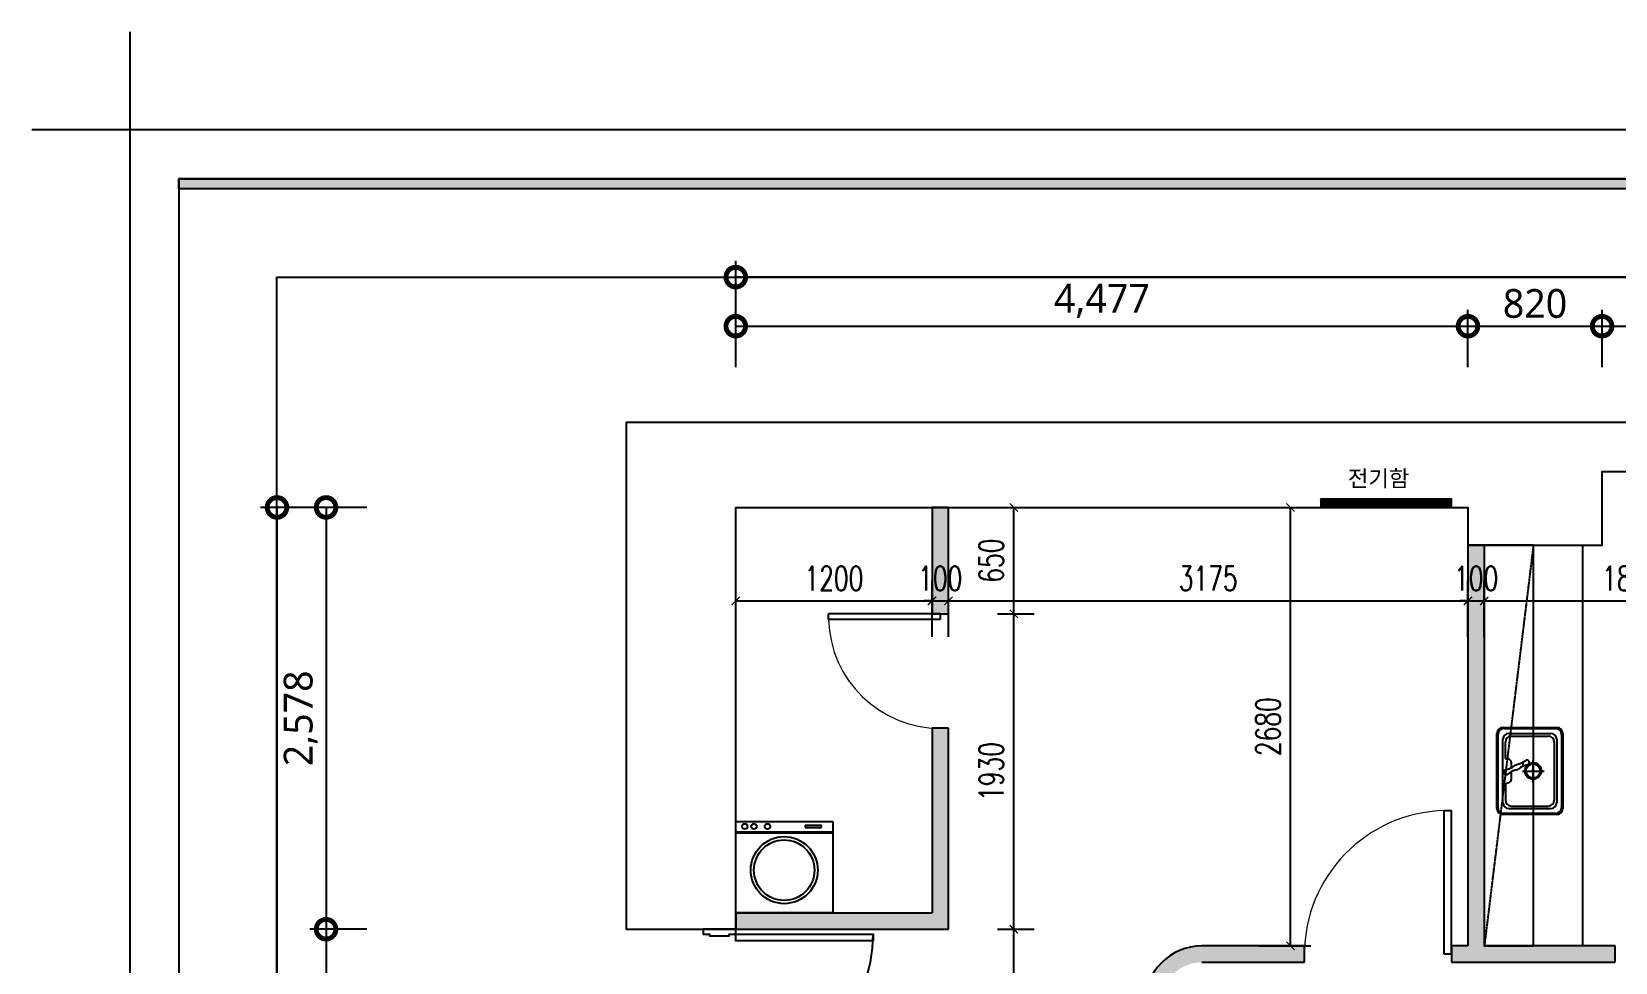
# Model space of a CAD drawing. Header units: millimetres. Extents: x -4 to 86791, y -1 to 44030.
# Drawn here: x 6875 to 16558, y 27468 to 33155 of the extents above; entities that cross this region are included whole.
import ezdxf
from ezdxf.enums import TextEntityAlignment as Align

# ---------------------------------------------------------------- set-up
doc = ezdxf.new("R2010")
doc.units = ezdxf.units.MM
doc.linetypes.add('$0$DASH', pattern=[0.35, 0.25, -0.1])
for name, color, linetype in [('07-DIM WAL', 5, 'Continuous'), ('2CONTINUOUS', 2, 'Continuous'), ('3.\\M+3B1E2\\M+3C8A3.\\M+3B0E8\\M+3B4DC\\M+3BCB1', 30, 'Continuous'), ('CO-DO-FR', 7, 'Continuous'), ('CO-DOOR', 8, 'Continuous'), ('CO-FURB-DN', 9, 'Continuous'), ('FORM(YOURNAME)-11', 1, 'Continuous'), ('PUB_DIM', 3, 'Continuous'), ('PUB_HATCH', 8, 'Continuous'), ('WALL', 9, 'Continuous'), ('WINDOW', 4, 'Continuous'), ('家具内线', 8, 'Continuous'), ('家具外线', 4, 'Continuous')]:
    doc.layers.add(name, color=color, linetype=linetype)
doc.styles.add('\\M+3B8BC\\M+3C0BA \\M+3B0ED\\M+3B5F1', font='malgun.ttf')
doc.styles.add('_TCH_DIM_T3', font='SIMPLEX', dxfattribs={"width": 0.705882, "bigfont": 'GBCBIG'})
doc.styles.add('DAWIN', font='')
doc.styles.add('YOURNAME', font='HYWULM.TTF')
doc.styles.get('DAWIN').set_extended_font_data('NanumSquare')
doc.dimstyles.new('60', dxfattribs={"dimscale": 80, "dimtxt": 2.2, "dimasz": 3, "dimexe": 1.25, "dimexo": 0.625, "dimtad": 1, "dimdec": 0, "dimzin": 0, "dimdsep": 46, "dimlunit": 6, "dimtxsty": 'DAWIN', "dimblk1": 'DOTSMALL', "dimblk2": 'DOTSMALL', "dimsah": 1, "dimcen": 0.001, "dimclrd": 1, "dimclre": 1, "dimclrt": 3, "dimadec": 0, "dimazin": 0, "dimtfac": 1, "dimtdec": 0, "dimtix": 1, "dimtmove": 2, "dimatfit": 3, "dimldrblk": 'DOTSMALL', "dimfxl": 0, "dimtolj": 1, "dimtzin": 0, "dimarcsym": 0})
doc.dimstyles.new('_TCH_ARCH&&50', dxfattribs={"dimtxt": 148.75, "dimasz": 50, "dimexe": 125, "dimexo": 150, "dimgap": 63.125, "dimtad": 1, "dimdec": 0, "dimrnd": 5, "dimzin": 0, "dimdsep": 46, "dimtxsty": '_TCH_DIM_T3', "dimblk": 'ARCHTICK', "dimcen": 0.09, "dimclrt": 7, "dimazin": 2, "dimtfac": 1, "dimtdec": 0, "dimtix": 1, "dimtmove": 2, "dimatfit": 3, "dimfxl": 0, "dimtolj": 1, "dimtzin": 0, "dimarcsym": 0})

# ---------------------------------------------------------------- blocks, each defined once
blk = doc.blocks.new('FORM-PLAN')
at = {"layer": 'FORM(YOURNAME)-11'}
h = blk.add_hatch(color=256, dxfattribs=at)
h.dxf.hatch_style = 1
h.paths.add_polyline_path([(-71444, 55115), (10556, 55115), (10556, 54915), (-71444, 54915)])
h.paths.add_polyline_path([(-71444, -2085), (10556, -2085), (10556, -2285), (-71444, -2285)])
at = {"layer": 'Defpoints', "color": 1}
blk.add_lwpolyline([(-72444, 58115), (-72444, 56115), (-74444, 56115)], dxfattribs=at)
at = {"layer": 'Defpoints', "color": 158}
for points in [[(-71444, -2285), (10556, -2285), (10556, 55115), (-71444, 55115)], [(-69444, 53115), (-64, 53115), (-64, 1215), (-69444, 1215)]]:
    blk.add_lwpolyline(points, close=True, dxfattribs=at)
at = {"layer": 'FORM(YOURNAME)-11', "color": 250}
blk.add_lwpolyline([(-72444, -3285), (11556, -3285), (11556, 56115), (-72444, 56115)], close=True, dxfattribs=at)
at = {"layer": 'FORM(YOURNAME)-11'}
blk.add_lwpolyline([(-71444, 55115), (10556, 55115), (10556, 54915), (-71444, 54915)], close=True, dxfattribs=at)
at = {"layer": 'FORM(YOURNAME)-11', "color": 3, "style": 'YOURNAME'}
for tag, height, p in [('1', 450, (9905, 18188)), ('2', 450, (9905, 17544)), ('3', 450, (9905, 16257)), ('4', 450, (9905, 14326)), ('5', 515, (9905, 12009)), ('6', 515, (9905, 9757)), ('7', 515, (9905, 7504)), ('8', 515, (9905, 5252)), ('9', 515, (9905, 2999)), ('10', 515, (5655, 811)), ('11', 515, (9905, 747)), ('12', 515, (5655, -1441)), ('13', 515, (9905, -1441))]:
    blk.add_attdef(tag, text='', height=height, dxfattribs=at).set_placement(p, align=Align.MIDDLE_RIGHT)
blk = doc.blocks.new('*U150')
at = {"xscale": 0.3000000000000001, "yscale": 0.3000000000000001, "zscale": 0.3000000000000001}
blk.add_blockref('FORM-PLAN', (29207.9, 15720.5), dxfattribs=at)
blk = doc.blocks.new('_DOTSMALL')
at = {"color": 0, "linetype": 'ByBlock', "const_width": 0.5}
blk.add_lwpolyline([(-0.0625, 0, 1), (0.0625, 0, 1)], format="xyb", close=True, dxfattribs=at)
blk = doc.blocks.new('*D79')
at = {"layer": '07-DIM WAL', "color": 1, "lineweight": -2, "ltscale": 10, "transparency": 16777216}
for p, q in [((11179.7, 31105.1), (11179.7, 31755.1)), ((26757.7, 31105.1), (26757.7, 31755.1)), ((26757.7, 31655.1), (11179.7, 31655.1))]:
    blk.add_line(p, q, dxfattribs=at)
at = {"layer": 'Defpoints', "color": 0, "ltscale": 10, "transparency": 16777216}
for p in [(11179.7, 31655.1), (11179.7, 31055.1), (26757.7, 31055.1)]:
    blk.add_point(p, dxfattribs=at)
at = {"layer": '07-DIM WAL', "color": 1, "lineweight": -2, "ltscale": 10, "transparency": 16777216, "xscale": 240, "yscale": 240, "zscale": 240, "rotation": 180}
blk.add_blockref('_DOTSMALL', (11179.7, 31655.1), dxfattribs=at)
at = {"layer": '07-DIM WAL', "color": 1, "lineweight": -2, "ltscale": 10, "transparency": 16777216, "xscale": 240, "yscale": 240, "zscale": 240}
blk.add_blockref('_DOTSMALL', (26757.7, 31655.1), dxfattribs=at)
at = {"layer": '07-DIM WAL', "color": 3, "ltscale": 10, "transparency": 16777216, "insert": (18968.7, 31809.9), "char_height": 176, "attachment_point": 5, "style": 'DAWIN'}
blk.add_mtext('\\A1;15,578', dxfattribs=at)
blk = doc.blocks.new('*D80')
at = {"layer": '07-DIM WAL', "color": 1, "lineweight": -2, "ltscale": 10, "transparency": 16777216}
for p, q in [((11179.7, 31105.1), (11179.7, 31455.1)), ((15656.7, 31105.1), (15656.7, 31455.1)), ((11179.7, 31355.1), (15656.7, 31355.1))]:
    blk.add_line(p, q, dxfattribs=at)
at = {"layer": 'Defpoints', "color": 0, "ltscale": 10, "transparency": 16777216}
for p in [(15656.7, 31355.1), (11179.7, 31055.1), (15656.7, 31055.1)]:
    blk.add_point(p, dxfattribs=at)
at = {"layer": '07-DIM WAL', "color": 1, "lineweight": -2, "ltscale": 10, "transparency": 16777216, "xscale": 240, "yscale": 240, "zscale": 240, "rotation": 180}
blk.add_blockref('_DOTSMALL', (11179.7, 31355.1), dxfattribs=at)
at = {"layer": '07-DIM WAL', "color": 1, "lineweight": -2, "ltscale": 10, "transparency": 16777216, "xscale": 240, "yscale": 240, "zscale": 240}
blk.add_blockref('_DOTSMALL', (15656.7, 31355.1), dxfattribs=at)
at = {"layer": '07-DIM WAL', "color": 3, "ltscale": 10, "transparency": 16777216, "insert": (13418.2, 31509.9), "char_height": 176, "attachment_point": 5, "style": 'DAWIN'}
blk.add_mtext('\\A1;4,477', dxfattribs=at)
blk = doc.blocks.new('*D81')
at = {"layer": '07-DIM WAL', "color": 1, "lineweight": -2, "ltscale": 10, "transparency": 16777216}
for p, q in [((15656.7, 31105.1), (15656.7, 31455.1)), ((16476.7, 31105.1), (16476.7, 31455.1)), ((15656.7, 31355.1), (16476.7, 31355.1))]:
    blk.add_line(p, q, dxfattribs=at)
at = {"layer": 'Defpoints', "color": 0, "ltscale": 10, "transparency": 16777216}
for p in [(16476.7, 31355.1), (15656.7, 31055.1), (16476.7, 31055.1)]:
    blk.add_point(p, dxfattribs=at)
at = {"layer": '07-DIM WAL', "color": 1, "lineweight": -2, "ltscale": 10, "transparency": 16777216, "xscale": 240, "yscale": 240, "zscale": 240, "rotation": 180}
blk.add_blockref('_DOTSMALL', (15656.7, 31355.1), dxfattribs=at)
at = {"layer": '07-DIM WAL', "color": 1, "lineweight": -2, "ltscale": 10, "transparency": 16777216, "xscale": 240, "yscale": 240, "zscale": 240}
blk.add_blockref('_DOTSMALL', (16476.7, 31355.1), dxfattribs=at)
at = {"layer": '07-DIM WAL', "color": 3, "ltscale": 10, "transparency": 16777216, "insert": (16066.7, 31493.1), "char_height": 176, "attachment_point": 5, "style": 'DAWIN'}
blk.add_mtext('\\A1;820', dxfattribs=at)
blk = doc.blocks.new('*D82')
at = {"layer": '07-DIM WAL', "color": 1, "lineweight": -2, "ltscale": 10, "transparency": 16777216}
for p, q in [((16476.7, 31105.1), (16476.7, 31455.1)), ((21356.7, 31105.1), (21356.7, 31455.1)), ((16476.7, 31355.1), (21356.7, 31355.1))]:
    blk.add_line(p, q, dxfattribs=at)
at = {"layer": 'Defpoints', "color": 0, "ltscale": 10, "transparency": 16777216}
for p in [(21356.7, 31355.1), (16476.7, 31055.1), (21356.7, 31055.1)]:
    blk.add_point(p, dxfattribs=at)
at = {"layer": '07-DIM WAL', "color": 1, "lineweight": -2, "ltscale": 10, "transparency": 16777216, "xscale": 240, "yscale": 240, "zscale": 240, "rotation": 180}
blk.add_blockref('_DOTSMALL', (16476.7, 31355.1), dxfattribs=at)
at = {"layer": '07-DIM WAL', "color": 1, "lineweight": -2, "ltscale": 10, "transparency": 16777216, "xscale": 240, "yscale": 240, "zscale": 240}
blk.add_blockref('_DOTSMALL', (21356.7, 31355.1), dxfattribs=at)
at = {"layer": '07-DIM WAL', "color": 3, "ltscale": 10, "transparency": 16777216, "insert": (18916.7, 31509.9), "char_height": 176, "attachment_point": 5, "style": 'DAWIN'}
blk.add_mtext('\\A1;4,880', dxfattribs=at)
blk = doc.blocks.new('*D85')
at = {"layer": '07-DIM WAL', "color": 1, "lineweight": -2, "ltscale": 10, "transparency": 16777216}
for p, q in [((8924.7, 30247.6), (8274.7, 30247.6)), ((8374.7, 30247.6), (8374.7, 17165.6)), ((8924.7, 17165.6), (8274.7, 17165.6))]:
    blk.add_line(p, q, dxfattribs=at)
at = {"layer": 'Defpoints', "color": 0, "ltscale": 10, "transparency": 16777216}
for p in [(8974.7, 30247.6), (8374.7, 17165.6), (8974.7, 17165.6)]:
    blk.add_point(p, dxfattribs=at)
at = {"layer": '07-DIM WAL', "color": 1, "lineweight": -2, "ltscale": 10, "transparency": 16777216, "xscale": 240, "yscale": 240, "zscale": 240}
for p, rotation in [((8374.7, 30247.6), 90), ((8374.7, 17165.6), 270)]:
    blk.add_blockref('_DOTSMALL', p, dxfattribs=dict(at, rotation=rotation))
at = {"layer": '07-DIM WAL', "color": 3, "ltscale": 10, "transparency": 16777216, "insert": (8219.9, 23706.6), "char_height": 176, "attachment_point": 5, "rotation": 90, "style": 'DAWIN'}
blk.add_mtext('\\A1;13,082', dxfattribs=at)
blk = doc.blocks.new('*D86')
at = {"layer": '07-DIM WAL', "color": 1, "lineweight": -2, "ltscale": 10, "transparency": 16777216}
for p, q in [((8924.7, 30247.6), (8574.7, 30247.6)), ((8674.7, 30247.6), (8674.7, 27669.6)), ((8924.7, 27669.6), (8574.7, 27669.6))]:
    blk.add_line(p, q, dxfattribs=at)
at = {"layer": 'Defpoints', "color": 0, "ltscale": 10, "transparency": 16777216}
for p in [(8974.7, 30247.6), (8674.7, 27669.6), (8974.7, 27669.6)]:
    blk.add_point(p, dxfattribs=at)
at = {"layer": '07-DIM WAL', "color": 1, "lineweight": -2, "ltscale": 10, "transparency": 16777216, "xscale": 240, "yscale": 240, "zscale": 240}
for p, rotation in [((8674.7, 30247.6), 90), ((8674.7, 27669.6), 270)]:
    blk.add_blockref('_DOTSMALL', p, dxfattribs=dict(at, rotation=rotation))
at = {"layer": '07-DIM WAL', "color": 3, "ltscale": 10, "transparency": 16777216, "insert": (8519.9, 28958.6), "char_height": 176, "attachment_point": 5, "rotation": 90, "style": 'DAWIN'}
blk.add_mtext('\\A1;2,578', dxfattribs=at)
blk = doc.blocks.new('*D87')
at = {"layer": '07-DIM WAL', "color": 1, "lineweight": -2, "ltscale": 10, "transparency": 16777216}
for p, q in [((8924.7, 27669.6), (8574.7, 27669.6)), ((8674.7, 27669.6), (8674.7, 26759.6)), ((8924.7, 26759.6), (8574.7, 26759.6))]:
    blk.add_line(p, q, dxfattribs=at)
at = {"layer": 'Defpoints', "color": 0, "ltscale": 10, "transparency": 16777216}
for p in [(8974.7, 27669.6), (8674.7, 26759.6), (8974.7, 26759.6)]:
    blk.add_point(p, dxfattribs=at)
at = {"layer": '07-DIM WAL', "color": 1, "lineweight": -2, "ltscale": 10, "transparency": 16777216, "xscale": 240, "yscale": 240, "zscale": 240}
for p, rotation in [((8674.7, 27669.6), 90), ((8674.7, 26759.6), 270)]:
    blk.add_blockref('_DOTSMALL', p, dxfattribs=dict(at, rotation=rotation))
at = {"layer": '07-DIM WAL', "color": 3, "ltscale": 10, "transparency": 16777216, "insert": (8536.7, 27214.6), "char_height": 176, "attachment_point": 5, "rotation": 90, "style": 'DAWIN'}
blk.add_mtext('\\A1;910', dxfattribs=at)
blk = doc.blocks.new('VUFASU3')
at = {"layer": '3.\\M+3B1E2\\M+3C8A3.\\M+3B0E8\\M+3B4DC\\M+3BCB1', "ltscale": 10}
h = blk.add_hatch(dxfattribs=at)
h.set_pattern_fill('ANSI31', color=256)
h.paths.add_polyline_path([(263173.3, -826.6), (263973.3, -826.6), (263973.3, -776.6), (263173.3, -776.6)])
at = {"layer": '2CONTINUOUS', "ltscale": 10}
blk.add_lwpolyline([(271400.8, -306.6), (258926.3, -306.6), (258926.3, -3404.6), (259596.3, -3404.6), (259596.3, -826.6), (264073.3, -826.6), (264073.3, -1056.6), (264893.3, -1056.6), (264893.3, -606.6), (269773.3, -606.6), (269773.3, -931.6), (270427.3, -931.6), (270427.3, -506.6), (271400.8, -506.6)], dxfattribs=at)
at = {"layer": '3.\\M+3B1E2\\M+3C8A3.\\M+3B0E8\\M+3B4DC\\M+3BCB1', "ltscale": 10}
blk.add_lwpolyline([(263173.3, -826.6), (263973.3, -826.6), (263973.3, -776.6), (263173.3, -776.6)], close=True, dxfattribs=at)
at = {"layer": 'CO-DO-FR'}
blk.add_lwpolyline([(259596.3, -3404.6), (259396.3, -3404.6), (259396.3, -3434.6), (259436.3, -3434.6), (259436.3, -3444.6), (259556.3, -3444.6), (259556.3, -3434.6), (259596.3, -3434.6), (259596.3, -3404.6)], close=True, dxfattribs=at)
at = {"layer": 'CO-DOOR'}
blk.add_lwpolyline([(260436.3, -3474.6), (259596.3, -3474.6), (259596.3, -3434.6), (260436.3, -3434.6)], close=True, dxfattribs=at)
blk.add_arc((259587.7, -3436.1), 848.6, 270.57967, 0.09838, dxfattribs=at)
blk = doc.blocks.new('FB-021')
at = {"layer": 'CO-FURB-DN', "color": 8}
for p, q in [((-239.8, 71.3), (-239.8, 367.1)), ((-206.9, 399.9), (206.9, 399.9)), ((-169.4, 367.1), (174, 367.1)), ((239.8, 367.1), (239.8, 71.3)), ((-206.9, 334.2), (-206.9, 104.2)), ((206.9, 334.2), (206.9, 104.2)), ((206.9, 38.5), (-206.9, 38.5)), ((174, 71.3), (-174, 71.3))]:
    blk.add_line(p, q, dxfattribs=at)
at = {"layer": 'CO-FURB-DN', "color": 251}
for p, q in [((-233.2, 77.9), (-233.2, 367.1)), ((-206.9, 393.4), (200.3, 393.4)), ((-69, 353.9), (-160.9, 353.9)), ((-69, 353.9), (-65.7, 340.8)), ((69, 353.9), (65.7, 340.8)), ((69, 353.9), (160.9, 353.9)), ((233.2, 360.5), (233.2, 77.9)), ((-193.2, 321.4), (-193.2, 117.7)), ((-4.6, 321.1), (-46.6, 321.1)), ((46, 321.1), (17.8, 321.1)), ((191.9, 321.4), (191.9, 117.7)), ((-60.8, 200.6), (58.4, 200.6)), ((-1.2, 260.3), (-1.2, 141)), ((200.3, 45.1), (-200.3, 45.1)), ((160.9, 84.5), (-160.3, 84.5))]:
    blk.add_line(p, q, dxfattribs=at)
for radius in [45.4, 38.8]:
    blk.add_circle((0.1, 201.3), radius, dxfattribs=at)
at = {"layer": 'CO-FURB-DN', "color": 8}
for centre, radius, start, end in [((-206.9, 367.1), 32.9, 90, 180), ((-174, 334.2), 32.9, 90, 180), ((-6, 348.4), 13.8, 359.24513, 229.30547), ((132.5, 377.7), 128.1, 190.55529, 216.41371), ((174, 334.2), 32.9, 0, 90), ((206.9, 367.1), 32.9, 0, 90), ((-119.1, 263.4), 128.1, 13.13942, 38.58818), ((39.3, 300.3), 34.6, 193.13942, 216.32134), ((-91.8, 204), 128.1, 14.79799, 36.32134), ((1.6, 281.1), 34.6, 16.55093, 36.41371), ((213.9, 344.2), 186.9, 196.55093, 214.00557), ((41.3, 245.1), 13.8, 58.14565, 163.3853), ((45.8, 235.4), 13.8, 174.46116, 18.12318), ((-174, 104.2), 32.9, 180, 270), ((174, 104.2), 32.9, 270, 0), ((-206.9, 71.3), 32.9, 180, 270), ((206.9, 71.3), 32.9, 270, 0)]:
    blk.add_arc(centre, radius, start, end, dxfattribs=at)
at = {"layer": 'CO-FURB-DN', "color": 251}
for centre, radius, start, end in [((-206.9, 367.1), 26.3, 90, 180), ((-160.3, 321.1), 32.9, 90, 180), ((159, 321.1), 32.9, 0, 90), ((200.3, 360.5), 32.9, 0, 90), ((-46, 340.8), 19.7, 180, 270), ((46, 340.8), 19.7, 270, 0), ((-159.7, 118), 33.5, 180.4305, 268.96063), ((159, 117.7), 32.9, 270, 0), ((-200.3, 77.9), 32.9, 180, 270), ((200.3, 77.9), 32.9, 270, 0)]:
    blk.add_arc(centre, radius, start, end, dxfattribs=at)
blk = doc.blocks.new('MK-DJ-0057')
at = {"layer": '家具内线'}
for p, q in [((39461.9, 19027.1), (39461.9, 18928.1)), ((39475, 19027.1), (39461.9, 19027.1)), ((39475, 18928.1), (39475, 19027.1)), ((39461.9, 18928.1), (39475, 18928.1))]:
    blk.add_line(p, q, dxfattribs=at)
for centre, radius in [((39735.5, 18799.5), 204.8), ((39468.4, 18697.2), 16.8), ((39468.4, 18614.7), 16.8), ((39468.4, 18558.6), 16.8)]:
    blk.add_circle(centre, radius, dxfattribs=at)
at = {"layer": '家具外线'}
for p, q in [((39438.1, 18503.2), (39438.1, 19097.3)), ((39438.1, 19097.3), (39996.7, 19097.3)), ((39500.7, 18503.2), (39500.7, 19097.3)), ((39507.3, 18503.2), (39507.3, 19097.3)), ((39996.7, 19097.3), (39996.7, 18503.2)), ((39438.1, 18502.3), (39996.7, 18502.3))]:
    blk.add_line(p, q, dxfattribs=at)
blk.add_circle((39735.5, 18799.5), 184.8, dxfattribs=at)
blk = doc.blocks.new('_ArchTick')
at = {"color": 0, "linetype": 'ByBlock', "const_width": 0.15}
blk.add_lwpolyline([(-0.5, -0.5), (0.5, 0.5)], dxfattribs=at)
blk = doc.blocks.new('*D110')
at = {"layer": 'Defpoints', "color": 0, "transparency": 16777216}
for p in [(14228.9, 30247.6), (14571.6, 30247.6), (14228.9, 27567.6)]:
    blk.add_point(p, dxfattribs=at)
at = {"layer": 'PUB_DIM', "color": 0, "lineweight": -2, "transparency": 16777216}
for p, q in [((14378.9, 30247.6), (14696.6, 30247.6)), ((14571.6, 27567.6), (14571.6, 30247.6)), ((14378.9, 27567.6), (14696.6, 27567.6))]:
    blk.add_line(p, q, dxfattribs=at)
at = {"layer": 'PUB_DIM', "color": 0, "lineweight": -2, "transparency": 16777216, "xscale": 50, "yscale": 50, "zscale": 50}
for p, rotation in [((14571.6, 30247.6), 90), ((14571.6, 27567.6), 270)]:
    blk.add_blockref('_ArchTick', p, dxfattribs=dict(at, rotation=rotation))
at = {"layer": 'PUB_DIM', "color": 7, "transparency": 16777216, "insert": (14434.1, 28907.6), "char_height": 148.75, "attachment_point": 5, "rotation": 90, "style": '_TCH_DIM_T3'}
blk.add_mtext('\\A1;2680', dxfattribs=at)
blk = doc.blocks.new('*D111')
at = {"layer": 'Defpoints', "color": 0, "transparency": 16777216}
for p in [(12631, 27669.6), (12879.7, 27669.6), (12631, 26159.6)]:
    blk.add_point(p, dxfattribs=at)
at = {"layer": 'PUB_DIM', "color": 0, "lineweight": -2, "transparency": 16777216}
for p, q in [((12781, 27669.6), (13004.7, 27669.6)), ((12879.7, 26159.6), (12879.7, 27669.6)), ((12781, 26159.6), (13004.7, 26159.6))]:
    blk.add_line(p, q, dxfattribs=at)
at = {"layer": 'PUB_DIM', "color": 0, "lineweight": -2, "transparency": 16777216, "xscale": 50, "yscale": 50, "zscale": 50}
for p, rotation in [((12879.7, 27669.6), 90), ((12879.7, 26159.6), 270)]:
    blk.add_blockref('_ArchTick', p, dxfattribs=dict(at, rotation=rotation))
at = {"layer": 'PUB_DIM', "color": 7, "transparency": 16777216, "insert": (12742.2, 26914.6), "char_height": 148.75, "attachment_point": 5, "rotation": 90, "style": '_TCH_DIM_T3'}
blk.add_mtext('\\A1;1510', dxfattribs=at)
blk = doc.blocks.new('*D112')
at = {"layer": 'Defpoints', "color": 0, "transparency": 16777216}
for p in [(12631, 29597.6), (12879.7, 29597.6), (12631, 27669.6)]:
    blk.add_point(p, dxfattribs=at)
at = {"layer": 'PUB_DIM', "color": 0, "lineweight": -2, "transparency": 16777216}
for p, q in [((12781, 29597.6), (13004.7, 29597.6)), ((12879.7, 27669.6), (12879.7, 29597.6)), ((12781, 27669.6), (13004.7, 27669.6))]:
    blk.add_line(p, q, dxfattribs=at)
at = {"layer": 'PUB_DIM', "color": 0, "lineweight": -2, "transparency": 16777216, "xscale": 50, "yscale": 50, "zscale": 50}
for p, rotation in [((12879.7, 29597.6), 90), ((12879.7, 27669.6), 270)]:
    blk.add_blockref('_ArchTick', p, dxfattribs=dict(at, rotation=rotation))
at = {"layer": 'PUB_DIM', "color": 7, "transparency": 16777216, "insert": (12742.2, 28633.6), "char_height": 148.75, "attachment_point": 5, "rotation": 90, "style": '_TCH_DIM_T3'}
blk.add_mtext('\\A1;1930', dxfattribs=at)
blk = doc.blocks.new('*D113')
at = {"layer": 'Defpoints', "color": 0, "transparency": 16777216}
for p in [(12631, 30247.6), (12879.7, 30247.6), (12631, 29597.6)]:
    blk.add_point(p, dxfattribs=at)
at = {"layer": 'PUB_DIM', "color": 0, "lineweight": -2, "transparency": 16777216}
for p, q in [((12781, 30247.6), (13004.7, 30247.6)), ((12879.7, 29597.6), (12879.7, 30247.6)), ((12781, 29597.6), (13004.7, 29597.6))]:
    blk.add_line(p, q, dxfattribs=at)
at = {"layer": 'PUB_DIM', "color": 0, "lineweight": -2, "transparency": 16777216, "xscale": 50, "yscale": 50, "zscale": 50}
for p, rotation in [((12879.7, 30247.6), 90), ((12879.7, 29597.6), 270)]:
    blk.add_blockref('_ArchTick', p, dxfattribs=dict(at, rotation=rotation))
at = {"layer": 'PUB_DIM', "color": 7, "transparency": 16777216, "insert": (12742.2, 29922.6), "char_height": 148.75, "attachment_point": 5, "rotation": 90, "style": '_TCH_DIM_T3'}
blk.add_mtext('\\A1;650', dxfattribs=at)
blk = doc.blocks.new('*D124')
at = {"layer": 'Defpoints', "color": 0, "transparency": 16777216}
for p in [(17557.7, 29676.7), (15756.7, 29306.4), (17557.7, 29306.4)]:
    blk.add_point(p, dxfattribs=at)
at = {"layer": 'PUB_DIM', "color": 0, "lineweight": -2, "transparency": 16777216}
for p, q in [((15756.7, 29456.4), (15756.7, 29801.7)), ((17557.7, 29456.4), (17557.7, 29801.7)), ((15756.7, 29676.7), (17557.7, 29676.7))]:
    blk.add_line(p, q, dxfattribs=at)
at = {"layer": 'PUB_DIM', "color": 0, "lineweight": -2, "transparency": 16777216, "xscale": 50, "yscale": 50, "zscale": 50, "rotation": 180}
blk.add_blockref('_ArchTick', (15756.7, 29676.7), dxfattribs=at)
at = {"layer": 'PUB_DIM', "color": 0, "lineweight": -2, "transparency": 16777216, "xscale": 50, "yscale": 50, "zscale": 50}
blk.add_blockref('_ArchTick', (17557.7, 29676.7), dxfattribs=at)
at = {"layer": 'PUB_DIM', "color": 7, "transparency": 16777216, "insert": (16657.2, 29814.2), "char_height": 148.75, "attachment_point": 5, "style": '_TCH_DIM_T3'}
blk.add_mtext('\\A1;1800', dxfattribs=at)
blk = doc.blocks.new('*D125')
at = {"layer": 'Defpoints', "color": 0, "transparency": 16777216}
for p in [(15756.7, 29676.7), (15656.7, 29306.4), (15756.7, 29306.4)]:
    blk.add_point(p, dxfattribs=at)
at = {"layer": 'PUB_DIM', "color": 0, "lineweight": -2, "transparency": 16777216}
for p, q in [((15656.7, 29456.4), (15656.7, 29801.7)), ((15756.7, 29456.4), (15756.7, 29801.7)), ((15656.7, 29676.7), (15606.7, 29676.7)), ((15656.7, 29676.7), (15756.7, 29676.7)), ((15756.7, 29676.7), (15806.7, 29676.7))]:
    blk.add_line(p, q, dxfattribs=at)
at = {"layer": 'PUB_DIM', "color": 0, "lineweight": -2, "transparency": 16777216, "xscale": 50, "yscale": 50, "zscale": 50}
blk.add_blockref('_ArchTick', (15656.7, 29676.7), dxfattribs=at)
at = {"layer": 'PUB_DIM', "color": 0, "lineweight": -2, "transparency": 16777216, "xscale": 50, "yscale": 50, "zscale": 50, "rotation": 180}
blk.add_blockref('_ArchTick', (15756.7, 29676.7), dxfattribs=at)
at = {"layer": 'PUB_DIM', "color": 7, "transparency": 16777216, "insert": (15706.7, 29814.2), "char_height": 148.75, "attachment_point": 5, "style": '_TCH_DIM_T3'}
blk.add_mtext('\\A1;100', dxfattribs=at)
blk = doc.blocks.new('*D126')
at = {"layer": 'Defpoints', "color": 0, "transparency": 16777216}
for p in [(15656.7, 29676.7), (12479.7, 29306.4), (15656.7, 29306.4)]:
    blk.add_point(p, dxfattribs=at)
at = {"layer": 'PUB_DIM', "color": 0, "lineweight": -2, "transparency": 16777216}
for p, q in [((12479.7, 29456.4), (12479.7, 29801.7)), ((15656.7, 29456.4), (15656.7, 29801.7)), ((12479.7, 29676.7), (15656.7, 29676.7))]:
    blk.add_line(p, q, dxfattribs=at)
at = {"layer": 'PUB_DIM', "color": 0, "lineweight": -2, "transparency": 16777216, "xscale": 50, "yscale": 50, "zscale": 50, "rotation": 180}
blk.add_blockref('_ArchTick', (12479.7, 29676.7), dxfattribs=at)
at = {"layer": 'PUB_DIM', "color": 0, "lineweight": -2, "transparency": 16777216, "xscale": 50, "yscale": 50, "zscale": 50}
blk.add_blockref('_ArchTick', (15656.7, 29676.7), dxfattribs=at)
at = {"layer": 'PUB_DIM', "color": 7, "transparency": 16777216, "insert": (14068.2, 29814.2), "char_height": 148.75, "attachment_point": 5, "style": '_TCH_DIM_T3'}
blk.add_mtext('\\A1;3175', dxfattribs=at)
blk = doc.blocks.new('*D127')
at = {"layer": 'Defpoints', "color": 0, "transparency": 16777216}
for p in [(12479.7, 29676.7), (12379.7, 29306.4), (12479.7, 29306.4)]:
    blk.add_point(p, dxfattribs=at)
at = {"layer": 'PUB_DIM', "color": 0, "lineweight": -2, "transparency": 16777216}
for p, q in [((12379.7, 29456.4), (12379.7, 29801.7)), ((12479.7, 29456.4), (12479.7, 29801.7)), ((12379.7, 29676.7), (12329.7, 29676.7)), ((12379.7, 29676.7), (12479.7, 29676.7)), ((12479.7, 29676.7), (12529.7, 29676.7))]:
    blk.add_line(p, q, dxfattribs=at)
at = {"layer": 'PUB_DIM', "color": 0, "lineweight": -2, "transparency": 16777216, "xscale": 50, "yscale": 50, "zscale": 50}
blk.add_blockref('_ArchTick', (12379.7, 29676.7), dxfattribs=at)
at = {"layer": 'PUB_DIM', "color": 0, "lineweight": -2, "transparency": 16777216, "xscale": 50, "yscale": 50, "zscale": 50, "rotation": 180}
blk.add_blockref('_ArchTick', (12479.7, 29676.7), dxfattribs=at)
at = {"layer": 'PUB_DIM', "color": 7, "transparency": 16777216, "insert": (12429.7, 29814.2), "char_height": 148.75, "attachment_point": 5, "style": '_TCH_DIM_T3'}
blk.add_mtext('\\A1;100', dxfattribs=at)
blk = doc.blocks.new('*D128')
at = {"layer": 'Defpoints', "color": 0, "transparency": 16777216}
for p in [(12379.7, 29676.7), (11179.7, 29306.4), (12379.7, 29306.4)]:
    blk.add_point(p, dxfattribs=at)
at = {"layer": 'PUB_DIM', "color": 0, "lineweight": -2, "transparency": 16777216}
for p, q in [((11179.7, 29456.4), (11179.7, 29801.7)), ((12379.7, 29456.4), (12379.7, 29801.7)), ((11179.7, 29676.7), (12379.7, 29676.7))]:
    blk.add_line(p, q, dxfattribs=at)
at = {"layer": 'PUB_DIM', "color": 0, "lineweight": -2, "transparency": 16777216, "xscale": 50, "yscale": 50, "zscale": 50, "rotation": 180}
blk.add_blockref('_ArchTick', (11179.7, 29676.7), dxfattribs=at)
at = {"layer": 'PUB_DIM', "color": 0, "lineweight": -2, "transparency": 16777216, "xscale": 50, "yscale": 50, "zscale": 50}
blk.add_blockref('_ArchTick', (12379.7, 29676.7), dxfattribs=at)
at = {"layer": 'PUB_DIM', "color": 7, "transparency": 16777216, "insert": (11779.7, 29814.2), "char_height": 148.75, "attachment_point": 5, "style": '_TCH_DIM_T3'}
blk.add_mtext('\\A1;1200', dxfattribs=at)
blk = doc.blocks.new('$DorLib2D$00000001')
for p, q in [((0.45, 0.975), (0.5, 0.975)), ((0.45, 0), (0.45, 0.975)), ((0.5, 0), (0.5, 0.975)), ((0.5, 0), (0.45, 0))]:
    blk.add_line(p, q)
at = {"lineweight": 13}
blk.add_arc((0.475, 0), 0.975, 91.4693, 180, dxfattribs=at)

msp = doc.modelspace()

# ---------------------------------------------------------------- hatches: boundary and pattern name
at = {"layer": 'PUB_HATCH'}
for points in [[(12379.7, 30247.6), (12379.7, 29597.6), (12479.7, 29597.6), (12479.7, 30247.6)], [(15656.7, 30017.6), (15656.7, 27567.6), (15706.7, 27534.3), (15756.7, 27567.6), (15756.7, 30017.6)], [(12479.7, 27669.6), (12479.7, 28897.6), (12379.7, 28897.6), (12379.7, 27769.6)], [(11179.7, 27669.6), (12479.7, 27669.6), (12379.7, 27769.6), (11179.7, 27769.6)], [(14029.7, 27467.6), (14029.7, 27567.6, 0.414214), (13679.7, 27217.6), (13779.7, 27217.6, -0.414214)], [(14029.7, 27467.6), (14656.7, 27467.6), (14656.7, 27567.6), (14029.7, 27567.6)], [(15656.7, 27567.6), (15556.7, 27567.6), (15556.7, 27467.6), (15706.7, 27467.6), (15706.7, 27534.3)], [(15706.7, 27467.6), (16557.7, 27467.6), (16557.7, 27567.6), (15756.7, 27567.6), (15706.7, 27534.3)]]:
    msp.add_hatch(color=256, dxfattribs=at).paths.add_polyline_path(points)

# ---------------------------------------------------------------- linework, layer by layer
at = {"color": 8, "linetype": '$0$DASH', "ltscale": 10}
msp.add_line((16056.7, 30017.6), (15756.7, 27567.6), dxfattribs=at)
msp.add_lwpolyline([(16356.7, 30017.6), (16356.7, 27567.6), (15756.7, 27567.6)])
msp.add_lwpolyline([(16056.7, 27567.6), (16056.7, 30017.6), (15756.7, 30017.6), (15756.7, 27567.6)], close=True)
at = {"layer": 'WALL'}
for p, q in [((12379.7, 30247.6), (12379.7, 29597.6)), ((12479.7, 30247.6), (12379.7, 30247.6)), ((12479.7, 29597.6), (12479.7, 30247.6)), ((15656.7, 30017.6), (15656.7, 27567.6)), ((15756.7, 30017.6), (15656.7, 30017.6)), ((15756.7, 30017.6), (15756.7, 27567.6)), ((12379.7, 29597.6), (12479.7, 29597.6)), ((12479.7, 28897.6), (12379.7, 28897.6)), ((12379.7, 28897.6), (12379.7, 27769.6)), ((12479.7, 27669.6), (12479.7, 28897.6)), ((11179.7, 27769.6), (12379.7, 27769.6)), ((11179.7, 27769.6), (11179.7, 27669.6)), ((11179.7, 27669.6), (12479.7, 27669.6)), ((14656.7, 27567.6), (14029.7, 27567.6)), ((14656.7, 27467.6), (14656.7, 27567.6)), ((15656.7, 27567.6), (15556.7, 27567.6)), ((15556.7, 27567.6), (15556.7, 27467.6)), ((16557.7, 27567.6), (15756.7, 27567.6)), ((16557.7, 27467.6), (16557.7, 27567.6)), ((14029.7, 27467.6), (14656.7, 27467.6)), ((15556.7, 27467.6), (15706.7, 27467.6)), ((15706.7, 27467.6), (16557.7, 27467.6))]:
    msp.add_line(p, q, dxfattribs=at)
msp.add_arc((14029.7, 27217.6), 350, 90, 180, dxfattribs=at)

# ---------------------------------------------------------------- block references
msp.add_blockref('*U150', (0, 0))
at = {"ltscale": 10}
msp.add_blockref('VUFASU3', (-248416.6, 31074.2), dxfattribs=at)
at = {"xscale": 1.111111111109494, "yscale": 1.111111111109494, "zscale": 1.111111111109494, "rotation": 90.00000000000001}
msp.add_blockref('FB-021', (16278.5, 28637.1), dxfattribs=at)
at = {"color": 252, "rotation": 270}
msp.add_blockref('MK-DJ-0057', (-7323.6, 67766.3), dxfattribs=at)
at = {"layer": 'WINDOW', "xscale": -700, "yscale": -700, "zscale": -700, "rotation": 269.9999999999993}
msp.add_blockref('$DorLib2D$00000001', (12429.7, 29247.6), dxfattribs=at)
at = {"layer": 'WINDOW', "xscale": 900, "yscale": 900, "zscale": 900}
msp.add_blockref('$DorLib2D$00000001', (15106.7, 27517.6), dxfattribs=at)

# ---------------------------------------------------------------- texts
at = {"layer": '3.\\M+3B1E2\\M+3C8A3.\\M+3B0E8\\M+3B4DC\\M+3BCB1', "ltscale": 30, "style": '\\M+3B8BC\\M+3C0BA \\M+3B0ED\\M+3B5F1'}
msp.add_text('\\M+3C0FC\\M+3B1E2\\M+3C7D4', height=100, dxfattribs=at).set_placement((14922.3, 30474.7), align=Align.TOP_LEFT)

# ---------------------------------------------------------------- dimensions: what is measured, and where the dimension line sits
at = {"layer": '07-DIM WAL', "ltscale": 10}
for base, p1, p2, picture, middle in [((11179.7, 31655.1), (26757.7, 31055.1), (11179.7, 31055.1), '*D79', (18968.7, 31809.9)), ((15656.7, 31355.1), (11179.7, 31055.1), (15656.7, 31055.1), '*D80', (13418.2, 31509.9))]:
    dim = msp.add_linear_dim(base=base, p1=p1, p2=p2, dimstyle='60', dxfattribs=at)
    dim.commit()
    dim.dimension.update_dxf_attribs({"geometry": picture, "text_midpoint": middle})
for base, p1, p2, picture, middle in [((16476.7, 31355.1), (15656.7, 31055.1), (16476.7, 31055.1), '*D81', (16066.7, 31493.1)), ((21356.7, 31355.1), (16476.7, 31055.1), (21356.7, 31055.1), '*D82', (18916.7, 31509.9))]:
    dim = msp.add_linear_dim(base=base, p1=p1, p2=p2, dimstyle='60', override={"dimtmove": 2}, dxfattribs=at)
    dim.commit()
    dim.dimension.update_dxf_attribs({"geometry": picture, "text_midpoint": middle})
for base, p2, picture, middle in [((8374.7, 17165.6), (8974.7, 17165.6), '*D85', (8219.9, 23706.6)), ((8674.7, 27669.6), (8974.7, 27669.6), '*D86', (8519.9, 28958.6))]:
    dim = msp.add_linear_dim(base=base, p1=(8974.7, 30247.6), p2=p2, angle=90, dimstyle='60', dxfattribs=at)
    dim.commit()
    dim.dimension.update_dxf_attribs({"geometry": picture, "text_midpoint": middle})
dim = msp.add_linear_dim(base=(8674.7, 26759.6), p1=(8974.7, 27669.6), p2=(8974.7, 26759.6), angle=90, dimstyle='60', override={"dimtmove": 2}, dxfattribs=at)
dim.commit()
dim.dimension.update_dxf_attribs({"geometry": '*D87', "text_midpoint": (8536.7, 27214.6)})
at = {"layer": 'PUB_DIM'}
for p1, p2, distance, picture, middle in [((12631, 29597.6), (12631, 30247.6), -248.6, '*D113', (12742.2, 29922.6)), ((14228.9, 27567.6), (14228.9, 30247.6), -342.7, '*D110', (14434.1, 28907.6)), ((11179.7, 29306.4), (12379.7, 29306.4), 370.2, '*D128', (11779.7, 29814.2)), ((12379.7, 29306.4), (12479.7, 29306.4), 370.2, '*D127', (12429.7, 29814.2)), ((12479.7, 29306.4), (15656.7, 29306.4), 370.2, '*D126', (14068.2, 29814.2)), ((15656.7, 29306.4), (15756.7, 29306.4), 370.2, '*D125', (15706.7, 29814.2)), ((15756.7, 29306.4), (17557.7, 29306.4), 370.2, '*D124', (16657.2, 29814.2)), ((12631, 27669.6), (12631, 29597.6), -248.6, '*D112', (12742.2, 28633.6)), ((12631, 26159.6), (12631, 27669.6), -248.6, '*D111', (12742.2, 26914.6))]:
    dim = msp.add_aligned_dim(p1=p1, p2=p2, distance=distance, dimstyle='_TCH_ARCH&&50', dxfattribs=at)
    dim.commit()
    dim.dimension.update_dxf_attribs({"geometry": picture, "text_midpoint": middle})

doc.saveas('drawing.dxf')
